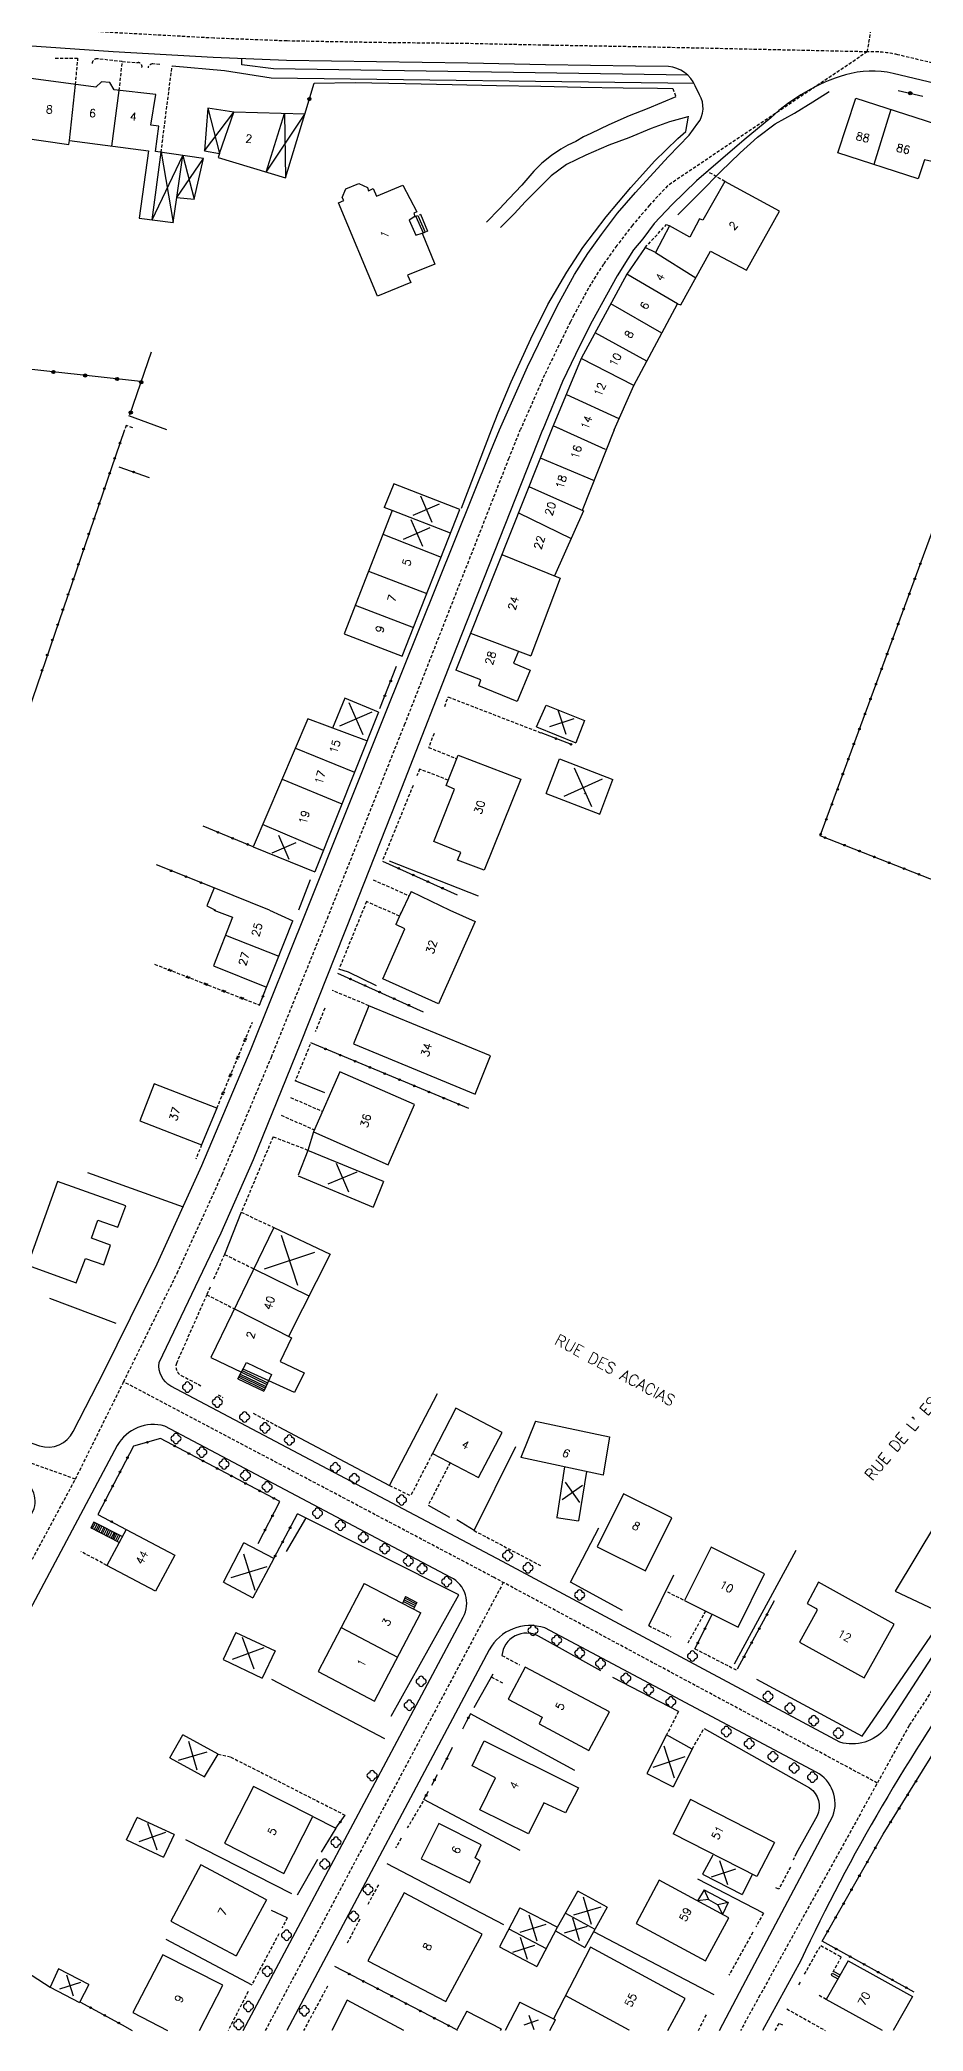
# Model space of a CAD drawing. Header units: millimetres. Extents: x 112998 to 114000, y 125000 to 126000.
# Drawn here: x 113638.1 to 113775.9, y 124999.9 to 125310.9 of the extents above; entities that cross this region are included whole.
import ezdxf
from ezdxf.enums import TextEntityAlignment as Align

# ---------------------------------------------------------------- set-up
doc = ezdxf.new("R2010")
doc.units = ezdxf.units.MM
doc.linetypes.add('DASHED', pattern=[0.75, 0.5, -0.25])
doc.layers.get('0').update_dxf_attribs({"linetype": 'CONTINUOUS'})
for name, color, linetype in [('W0001', 6, 'DASHED'), ('W0008', 7, 'CONTINUOUS'), ('W0100', 7, 'CONTINUOUS'), ('W0112', 1, 'DASHED'), ('W0300', 7, 'CONTINUOUS'), ('W0310', 3, 'CONTINUOUS'), ('W0322', 7, 'CONTINUOUS'), ('W0989', 7, 'CONTINUOUS'), ('W0991', 7, 'CONTINUOUS')]:
    doc.layers.add(name, color=color, linetype=linetype)
doc.styles.get("Standard").update_dxf_attribs({"font": 'romans.shx', "width": 0.85})

# ---------------------------------------------------------------- blocks, each defined once
blk = doc.blocks.new('OH01')
at = {"layer": 'W0322', "color": 0}
for radius in [0.25, 0.15]:
    blk.add_circle((0, 0), radius, dxfattribs=at)
blk = doc.blocks.new('BB06')
for p, q in [((-1, -1), (1, 1)), ((-1, 1), (1, -1))]:
    blk.add_line(p, q)
blk = doc.blocks.new('TP10')
at = {"layer": 'W0300', "color": 0}
for centre, start, end in [((-0.4, 0), 90, 270), ((0, 0.4), 0, 180), ((0.4, 0), 270, 90), ((0, -0.4), 180, 360)]:
    blk.add_arc(centre, 0.4, start, end, dxfattribs=at)
blk = doc.blocks.new('OH02')
at = {"layer": 'W0112', "color": 0}
for p, q in [((-0.5, 0.25), (0.5, 0.25)), ((-0.5, -0.25), (-0.5, 0.25)), ((0.5, 0.25), (0.5, -0.25)), ((0.5, -0.25), (-0.5, -0.25))]:
    blk.add_line(p, q, dxfattribs=at)

msp = doc.modelspace()

# ---------------------------------------------------------------- linework, layer by layer
at = {"layer": 'W0001'}
for points in [[(113767.22, 125309.06), (113769.98, 125324.99), (113773.24, 125334.57), (113784.05, 125360.55), (113795.02, 125386.62), (113805.47, 125411.66), (113814.6, 125435.18), (113822.26, 125456.82), (113824.59, 125464.15), (113833.4, 125488.73), (113835.02, 125493.65), (113836.74, 125499.19), (113836.93, 125500)], [(113767.22, 125309.06), (113736.05, 125288.16), (113733.24, 125285.12), (113730.55, 125281.98), (113728.12, 125278.79), (113726.04, 125275.9), (113724.06, 125272.8), (113721.43, 125267.97), (113720.88, 125266.87), (113719.42, 125263.93), (113716.85, 125258.62), (113713.06, 125250)], [(113592.19, 125000), (113606.64, 125021.97), (113623.63, 125050), (113630.88, 125062.37), (113643.62, 125086.13), (113651.15, 125101.33), (113659.5, 125118.3), (113666.52, 125133.71), (113674.21, 125152.04), (113682.95, 125173.72), (113695, 125203.96), (113711.27, 125245.52), (113713.06, 125250)], [(113643.62, 125086.13), (113565.26, 125114.17)], [(113710.4, 125069.99), (113673.21, 124999.9)]]:
    msp.add_lwpolyline(points, dxfattribs=at)
for points in [[(113969.56, 125254.48), (113945.61, 125262.13), (113936.68, 125265.15), (113925.54, 125268.7), (113915.36, 125271.99), (113901.83, 125276.31), (113888.96, 125280.04), (113870.66, 125285.11), (113858.03, 125288.08), (113844.04, 125291.38), (113823.18, 125296.36), (113799.6, 125302.07), (113786.16, 125305.24), (113771.96, 125308.61, 0.06838), (113767.22, 125309.06), (113731.07, 125309.85), (113717.02, 125310.09), (113704.93, 125310.35), (113690.65, 125310.51), (113676.64, 125310.76), (113665.24, 125311.2), (113648.76, 125312.1), (113627.03, 125313.67)], [(113966.95, 125250, -0.110123), (113966.01, 125247.57), (113956.2, 125232.03), (113947.06, 125219.47), (113930.27, 125200.07), (113924.04, 125193.33), (113919.35, 125188.88), (113900.93, 125172.89, -0.035859), (113892.75, 125166.17), (113871.38, 125150.71, 0.051158), (113866.36, 125147.5), (113848.02, 125133.94), (113839.08, 125127.09, 0.07764), (113807.68, 125096.22), (113785.07, 125065.1), (113773.75, 125047.65), (113750.45, 125005.5), (113747.43, 125000)], [(113768.78, 125038.66), (113708.97, 125070.76), (113651.15, 125101.33, -0.329209)]]:
    msp.add_lwpolyline(points, format="xyb", dxfattribs=at)
at = {"layer": 'W0008'}
for points in [[(113709.83, 125250), (113714.16, 125259.86), (113716.76, 125265.24), (113718.8, 125269.34), (113721.51, 125274.3), (113723.59, 125277.57), (113725.75, 125280.55), (113728.24, 125283.84), (113731.04, 125287.09), (113733.86, 125290.15), (113736.18, 125292.72), (113739.4, 125296.06), (113740.79, 125297.9, 0.307932), (113741.01, 125302.34), (113740.37, 125303.76, 0.269363), (113736.17, 125306.77), (113731.03, 125306.82), (113716.97, 125307.06), (113704.88, 125307.32), (113690.61, 125307.48), (113676.56, 125307.73), (113665.1, 125308.17), (113649.52, 125309.09), (113635.3, 125310.07)], [(113785.47, 125302.31), (113771.27, 125305.68, 0.131268), (113763.8, 125305.46, 0.117159), (113752.15, 125298.75), (113747.99, 125295.3), (113744.29, 125292.16), (113740.56, 125288.9), (113736.78, 125285.2), (113733.95, 125282.23), (113732.18, 125279.88), (113730.72, 125278.13), (113729.82, 125276.73), (113728.17, 125274.07), (113726.52, 125271.08), (113724.26, 125266.99), (113722.33, 125263.21), (113719.65, 125257.55), (113716.6, 125250.07), (113716.57, 125250)], [(113587.94, 125000), (113603.74, 125023.82), (113620.67, 125051.76), (113627.87, 125064.06), (113637.05, 125081.18, 0.432805), (113634.63, 125086.37), (113581.08, 125105.53, 0.219592), (113578.09, 125105.22), (113576.53, 125104.22, -2.51689), (113580.32, 125114.66, 0.329279), (113583.3, 125110.48), (113638.03, 125091.32, 0.36447), (113643.28, 125093.57), (113648.07, 125102.88), (113656.39, 125119.77), (113663.37, 125135.09), (113671.03, 125153.35), (113679.75, 125175), (113691.8, 125205.25), (113708.47, 125246.74), (113709.83, 125250)], [(113782.72, 125066.71), (113770.05, 125047.17, -0.291702), (113762.94, 125045.02), (113710.3, 125073.27), (113658.53, 125100.65, -0.305493), (113656.68, 125104.32), (113666.37, 125124.6), (113671.43, 125136.06), (113678.8, 125154.3), (113687, 125175), (113694.59, 125194.08), (113703.15, 125216.1), (113716.6, 125250.07)], [(113820.73, 125000), (113830.49, 125044.56, -0.037123), (113833.52, 125054.95), (113840.12, 125070.31), (113870.91, 125139.47, 0.766659), (113865.87, 125143.52), (113840.86, 125124.88, 0.075876), (113804.66, 125086), (113784.36, 125058, 0.045572), (113756.86, 125010.95), (113750.84, 125000)], [(113669.8, 125000), (113704.16, 125064.58, 0.4232), (113702.23, 125070.76), (113657.57, 125094.41, 0.347912), (113650.16, 125091.37), (113636.91, 125066.51), (113627.71, 125050.19), (113618.38, 125034.46), (113613.07, 125025.95), (113596.12, 125000)], [(113744.13, 125000), (113747.81, 125006.93), (113761.86, 125033.49, 0.372333), (113759.26, 125040.35), (113716.87, 125062.89, 0.359214), (113708.2, 125059.49), (113676.63, 125000)]]:
    msp.add_lwpolyline(points, format="xyb", dxfattribs=at)
for points in [[(113680.24, 125179.72), (113678.43, 125175)], [(113645.49, 125134.02), (113660.44, 125128.68)], [(113669.51, 125127.82), (113666.89, 125121.24)]]:
    msp.add_lwpolyline(points, dxfattribs=at)
at = {"layer": 'W0100'}
for points in [[(113740.19, 125304.12), (113674.16, 125304.95), (113666.88, 125306.1), (113658.7, 125306.83)], [(113739.2, 125305.4), (113674.54, 125306.4), (113669.57, 125307.02), (113669.6, 125308)], [(113636.31, 125304.93), (113635.05, 125295.7), (113642.58, 125294.6), (113642.69, 125295.21), (113655.02, 125293.61), (113653.56, 125283.07), (113658.88, 125282.43), (113659.46, 125286.3)], [(113662.15, 125286.04), (113663.62, 125292.43), (113656.13, 125293.5), (113656.65, 125297.46), (113655.41, 125297.59), (113656.15, 125302.42), (113649.66, 125303.11), (113648.97, 125304.26), (113647.7, 125304.37), (113646.8, 125303.52), (113636.31, 125304.93)], [(113642.69, 125295.21), (113643.63, 125303.94)], [(113649.29, 125294.35), (113650.46, 125303.02)], [(113737.33, 125302.05), (113732.86, 125300.17), (113730.07, 125299.05), (113726.88, 125297.65), (113724.05, 125296.29), (113722.91, 125295.8), (113721.72, 125295.07), (113720.48, 125294.47), (113719.38, 125293.86), (113717.95, 125292.85), (113716.41, 125291.67), (113715.19, 125290.41), (113713.31, 125288.26), (113711.25, 125286.12), (113709.82, 125284.56), (113707.78, 125282.47)], [(113663.79, 125293.59), (113668.35, 125299.66)], [(113664.27, 125300.27), (113666.09, 125293.16)], [(113666.09, 125293.16), (113668.35, 125299.66)], [(113673.4, 125290.29), (113676.27, 125299.44)], [(113673.4, 125290.29), (113679.42, 125299.35)], [(113676.27, 125299.44), (113676.43, 125289.38)], [(113739.2, 125298.9), (113736.36, 125298.13), (113733.46, 125297.1), (113729.98, 125295.65), (113726.86, 125294.49), (113723.3, 125292.92), (113720.29, 125291.49), (113717.85, 125289.72), (113715.63, 125287.46), (113713.87, 125285.7), (113712.12, 125283.76), (113709.97, 125281.63)], [(113770.88, 125300.07), (113768.24, 125291.49)], [(113655.6, 125282.82), (113656.99, 125293.37)], [(113655.6, 125282.82), (113660.36, 125292.89)], [(113656.99, 125293.37), (113658.88, 125282.43)], [(113659.46, 125286.3), (113660.36, 125292.89)], [(113660.36, 125292.89), (113662.15, 125286.04)], [(113659.46, 125286.3), (113663.62, 125292.43)], [(113727.71, 125250), (113730.8, 125256.95), (113737.58, 125269.72), (113738.09, 125269.54), (113742.75, 125277.92), (113748.36, 125274.95), (113753.51, 125284.2), (113744.99, 125288.81), (113741.56, 125282.77), (113741.04, 125282.98), (113739.52, 125280.13), (113736.36, 125281.87), (113734.16, 125277.7), (113732.54, 125278.48), (113729.68, 125274.32), (113722.54, 125261.14), (113717.91, 125250)], [(113659.46, 125286.3), (113662.15, 125286.04)], [(113696.74, 125283.37), (113697.88, 125280.79)], [(113697.08, 125283.52), (113698.21, 125280.92)], [(113697.5, 125283.7), (113698.59, 125281.06)], [(113734.16, 125277.7), (113740.45, 125273.79)], [(113737.58, 125269.72), (113729.68, 125274.32)], [(113735.13, 125265.1), (113727.17, 125269.68)], [(113732.81, 125260.74), (113724.73, 125265.18)], [(113730.8, 125256.96), (113722.54, 125261.14)], [(113728.47, 125251.72), (113720.32, 125255.51)], [(113717.91, 125250), (113703, 125212.5)], [(113719.59, 125250), (113718.17, 125250.64)], [(113726.35, 125246.94), (113718.17, 125250.64)], [(113727.71, 125250), (113722.72, 125237.44)], [(113716.18, 125245.66), (113724.58, 125242.12)], [(113693.34, 125241.57), (113691.82, 125237.9)], [(113703.62, 125237.58), (113693.34, 125241.57)], [(113714.4, 125241.19), (113722.91, 125237.36)], [(113693.04, 125237.41), (113685.57, 125218.17)], [(113693.04, 125237.41), (113691.82, 125237.9)], [(113702.17, 125233.89), (113693.04, 125237.41)], [(113694.6, 125214.66), (113703.62, 125237.58)], [(113712.76, 125237.05), (113720.98, 125233.03)], [(113722.91, 125237.36), (113718.41, 125227.24)], [(113691.62, 125233.73), (113700.69, 125230.14)], [(113710.18, 125230.56), (113719.3, 125226.88)], [(113689.36, 125227.93), (113698.45, 125224.44)], [(113719.3, 125226.88), (113714.7, 125214.74)], [(113687.3, 125222.62), (113696.37, 125219.15)], [(113685.57, 125218.17), (113694.6, 125214.66)], [(113705.29, 125218.27), (113714.7, 125214.74)], [(113712.8, 125215.45), (113711.98, 125213.59)], [(113706.88, 125210.99), (113703, 125212.5)], [(113711.98, 125213.59), (113714.61, 125212.5)], [(113714.61, 125212.5), (113712.57, 125207.6)], [(113706.56, 125210.04), (113706.88, 125210.99)], [(113712.57, 125207.6), (113706.56, 125210.04)], [(113690.91, 125205.94), (113680.99, 125180.97)], [(113685.65, 125208.1), (113683.72, 125203.45)], [(113690.91, 125205.94), (113685.65, 125208.1)], [(113715.6, 125203.62), (113717.07, 125207.04)], [(113717.07, 125207.04), (113723.08, 125204.63)], [(113679.91, 125204.87), (113671.35, 125184.91)], [(113689.12, 125201.44), (113679.91, 125204.87)], [(113715.6, 125203.62), (113721.73, 125201.15)], [(113723.08, 125204.63), (113721.73, 125201.15)], [(113677.95, 125200.31), (113687.19, 125196.56)], [(113701.51, 125194.49), (113703.36, 125199.22)], [(113703.36, 125199.22), (113713.14, 125195.46)], [(113717.11, 125193.22), (113719.17, 125198.62)], [(113719.17, 125198.62), (113727.52, 125195.43)], [(113675.88, 125195.48), (113685.22, 125191.61)], [(113699.56, 125185.7), (113702.81, 125193.89)], [(113702.81, 125193.89), (113701.51, 125194.49)], [(113713.14, 125195.46), (113707.43, 125181.27)], [(113717.11, 125193.22), (113725.47, 125189.98)], [(113723, 125193.26), (113723.07, 125193.19)], [(113725.47, 125189.98), (113727.52, 125195.43)], [(113682.33, 125184.33), (113672.83, 125188.36)], [(113671.35, 125184.91), (113680.99, 125180.97)], [(113703.77, 125184.02), (113699.56, 125185.7)], [(113703.28, 125182.83), (113703.77, 125184.02)], [(113707.43, 125181.27), (113703.28, 125182.83)], [(113665.27, 125178.46), (113664.15, 125175.68)], [(113673.89, 125175), (113665.27, 125178.46)], [(113696.03, 125177.92), (113694.19, 125174.08)], [(113696.03, 125177.92), (113702.05, 125175)], [(113664.15, 125175.68), (113665.49, 125175)], [(113665.23, 125175), (113668.14, 125173.91)], [(113673.89, 125175), (113677.58, 125173.34)], [(113694.46, 125174.7), (113693.63, 125172.78)], [(113702.05, 125175), (113706.01, 125173.23)], [(113668.14, 125173.91), (113665.16, 125166.28)], [(113673.47, 125162.99), (113677.58, 125173.34)], [(113691.58, 125164.27), (113695.06, 125172.1)], [(113695.06, 125172.1), (113693.63, 125172.78)], [(113706.01, 125173.23), (113700.29, 125160.37)], [(113667.05, 125171.11), (113675.39, 125167.81)], [(113665.16, 125166.28), (113673.47, 125162.99)], [(113700.29, 125160.37), (113691.58, 125164.27)], [(113689.43, 125160.08), (113687, 125154.13)], [(113708.41, 125152.22), (113689.43, 125160.08)], [(113687, 125154.13), (113706.01, 125146.28)], [(113684.89, 125149.73), (113680.8, 125140.37)], [(113696.54, 125144.62), (113684.89, 125149.73)], [(113706.01, 125146.28), (113708.41, 125152.22)], [(113655.93, 125147.86), (113653.68, 125142.07)], [(113665.7, 125144.08), (113655.93, 125147.86)], [(113665.7, 125144.08), (113663.32, 125138.33)], [(113692.42, 125135.24), (113696.54, 125144.62)], [(113653.68, 125142.07), (113663.32, 125138.33)], [(113680.8, 125140.37), (113679.92, 125137.48)], [(113680.8, 125140.37), (113692.42, 125135.24)], [(113679.92, 125137.48), (113678.41, 125133.6)], [(113691.73, 125132.61), (113679.92, 125137.48)], [(113640.82, 125132.62), (113636.16, 125119.55)], [(113651.47, 125128.79), (113640.82, 125132.62)], [(113678.37, 125133.5), (113690.09, 125128.62)], [(113691.73, 125132.61), (113690.09, 125128.62)], [(113650.24, 125125.5), (113651.47, 125128.79)], [(113646.11, 125123.77), (113647.11, 125126.57)], [(113647.11, 125126.57), (113650.24, 125125.5)], [(113674.6, 125125.41), (113664.78, 125105.11)], [(113674.6, 125125.41), (113683.36, 125121.25)], [(113649.11, 125122.66), (113646.11, 125123.77)], [(113648.03, 125119.6), (113649.11, 125122.66)], [(113636.16, 125119.55), (113643.73, 125116.77)], [(113643.73, 125116.77), (113645.17, 125120.6)], [(113645.17, 125120.6), (113648.03, 125119.6)], [(113671.49, 125118.97), (113680.06, 125114.74)], [(113683.36, 125121.25), (113676.87, 125108.43)], [(113668.46, 125112.72), (113677.33, 125108.2)], [(113677.33, 125108.2), (113675.59, 125104.48)], [(113664.78, 125105.11), (113669.53, 125102.83)], [(113668.97, 125101.8), (113670.33, 125104.34)], [(113669.66, 125103.07), (113673.62, 125101.15)], [(113677.83, 125099.64), (113669.78, 125103.3)], [(113670.33, 125104.34), (113674.24, 125102.48)], [(113675.59, 125104.48), (113679.33, 125102.75)], [(113668.97, 125101.8), (113673.02, 125099.85)], [(113669.11, 125102.05), (113673.13, 125100.09)], [(113673.25, 125100.34), (113669.23, 125102.28)], [(113669.36, 125102.51), (113673.36, 125100.6)], [(113669.53, 125102.83), (113673.51, 125100.92)], [(113674.24, 125102.48), (113673.02, 125099.85)], [(113679.33, 125102.75), (113677.83, 125099.64)], [(113715.44, 125095.18), (113713.12, 125089.53)], [(113715.44, 125095.18), (113726.96, 125092.73)], [(113726.96, 125092.73), (113726.01, 125086.75)], [(113726.01, 125086.75), (113713.12, 125089.53)], [(113719.98, 125088.05), (113718.74, 125080.2)], [(113723.38, 125087.32), (113722.13, 125079.62)], [(113729.18, 125083.83), (113725.05, 125075.57)], [(113736.71, 125080.1), (113729.18, 125083.83)], [(113646.52, 125079.41), (113646.05, 125078.5)], [(113650.43, 125076.22), (113646.05, 125078.5)], [(113646.26, 125078.39), (113646.73, 125079.3)], [(113650.93, 125077.15), (113646.52, 125079.41)], [(113646.99, 125079.16), (113646.55, 125078.24)], [(113647.25, 125079.04), (113646.8, 125078.11)], [(113647.49, 125078.91), (113647.02, 125077.99)], [(113647.76, 125078.77), (113647.28, 125077.83)], [(113648.05, 125078.62), (113647.6, 125077.7)], [(113648.28, 125078.5), (113647.82, 125077.57)], [(113648.54, 125078.36), (113648.08, 125077.43)], [(113648.8, 125078.24), (113648.36, 125077.29)], [(113651.54, 125078.27), (113648.51, 125072.66)], [(113649.07, 125078.1), (113648.58, 125077.16)], [(113651.54, 125078.27), (113659.14, 125074.25)], [(113718.73, 125080.16), (113722.13, 125079.62)], [(113732.59, 125071.79), (113736.71, 125080.1)], [(113778.02, 125079.33), (113771.59, 125068.65)], [(113649.36, 125077.95), (113648.9, 125077)], [(113649.65, 125077.81), (113649.15, 125076.88)], [(113649.85, 125077.7), (113649.41, 125076.75)], [(113649.62, 125076.64), (113650.1, 125077.57)], [(113649.86, 125076.51), (113650.34, 125077.45)], [(113650.12, 125076.37), (113650.6, 125077.32)], [(113666.71, 125070.03), (113669.92, 125076.18)], [(113674.59, 125073.73), (113669.92, 125076.18)], [(113725.05, 125075.57), (113732.59, 125071.79)], [(113742.83, 125075.48), (113738.68, 125067.18)], [(113751.16, 125071.36), (113742.83, 125075.48)], [(113656.13, 125068.61), (113648.51, 125072.66)], [(113659.14, 125074.25), (113656.13, 125068.61)], [(113674.59, 125073.73), (113671.33, 125067.58)], [(113666.71, 125070.03), (113671.33, 125067.58)], [(113688.7, 125069.83), (113681.52, 125056.07)], [(113688.7, 125069.83), (113697.51, 125065.23)], [(113747.05, 125062.98), (113751.16, 125071.36)], [(113759.62, 125070.01), (113757.81, 125066.71)], [(113771.4, 125063.48), (113759.62, 125070.01)], [(113695.16, 125067.77), (113694.66, 125066.72)], [(113694.81, 125067.04), (113696.56, 125066.15)], [(113694.93, 125067.29), (113696.68, 125066.41)], [(113695.07, 125067.52), (113696.79, 125066.63)], [(113695.16, 125067.77), (113696.91, 125066.88)], [(113696.91, 125066.88), (113696.41, 125065.83)], [(113738.68, 125067.18), (113747.05, 125062.98)], [(113759.35, 125065.58), (113756.63, 125060.64)], [(113757.81, 125066.71), (113759.25, 125065.91)], [(113771.59, 125068.65), (113779.43, 125064.91)], [(113685.11, 125062.94), (113693.9, 125058.34)], [(113690.31, 125051.46), (113697.51, 125065.23)], [(113766.75, 125055.07), (113771.4, 125063.48)], [(113668.65, 125062.19), (113666.68, 125057.98)], [(113668.65, 125062.19), (113674.82, 125059.29)], [(113756.63, 125060.64), (113766.75, 125055.07)], [(113666.68, 125057.98), (113672.77, 125055.06)], [(113674.82, 125059.29), (113672.77, 125055.06)], [(113713.82, 125056.78), (113711.14, 125051.78)], [(113726.98, 125049.8), (113713.82, 125056.78)], [(113681.52, 125056.07), (113690.31, 125051.46)], [(113711.14, 125051.78), (113716.48, 125048.94)], [(113716.48, 125048.94), (113715.99, 125047.89)], [(113715.99, 125047.89), (113723.78, 125043.74)], [(113723.78, 125043.74), (113726.98, 125049.8)], [(113658.38, 125042.6), (113660.38, 125046.2)], [(113665.89, 125043.19), (113660.38, 125046.2)], [(113705.55, 125041.33), (113707.41, 125045.27)], [(113707.41, 125045.27), (113722.12, 125037.91)], [(113735.88, 125046.18), (113732.81, 125040.16)], [(113739.9, 125043.96), (113735.88, 125046.18)], [(113739.9, 125043.96), (113736.94, 125038.06)], [(113658.38, 125042.6), (113663.75, 125039.61)], [(113663.75, 125039.61), (113665.89, 125043.19)], [(113709.17, 125039.48), (113705.55, 125041.33)], [(113671.42, 125038.12), (113666.87, 125029.25)], [(113680.69, 125033.42), (113671.42, 125038.12)], [(113706.72, 125034.47), (113709.17, 125039.48)], [(113722.12, 125037.91), (113720.11, 125033.99)], [(113732.81, 125040.16), (113736.94, 125038.06)], [(113714.33, 125030.7), (113706.72, 125034.47)], [(113716.75, 125035.59), (113714.33, 125030.7)], [(113720.11, 125033.99), (113716.75, 125035.59)], [(113739.62, 125036.1), (113736.91, 125030.74)], [(113752.73, 125029.37), (113739.62, 125036.1)], [(113651.57, 125029.78), (113653.24, 125033.28)], [(113659.02, 125030.6), (113653.24, 125033.28)], [(113676.13, 125024.53), (113680.69, 125033.42)], [(113700.32, 125032.33), (113697.61, 125026.8)], [(113706.97, 125029.02), (113700.32, 125032.33)], [(113651.57, 125029.78), (113657.38, 125027.08)], [(113659.02, 125030.6), (113657.38, 125027.08)], [(113666.87, 125029.25), (113676.13, 125024.53)], [(113706, 125026.97), (113706.97, 125029.02)], [(113750, 125024.04), (113736.91, 125030.74)], [(113752.73, 125029.37), (113750, 125024.04)], [(113663.18, 125025.86), (113658.53, 125017.1)], [(113673.42, 125020.41), (113663.18, 125025.86)], [(113697.61, 125026.8), (113705.16, 125023.09)], [(113705.16, 125023.09), (113706.79, 125026.47)], [(113706.79, 125026.47), (113706, 125026.97)], [(113743.09, 125027.41), (113741.5, 125024.44)], [(113734.74, 125023.5), (113731.12, 125016.74)], [(113745.61, 125017.59), (113734.74, 125023.5)], [(113741.5, 125024.44), (113747.7, 125021.26)], [(113749.3, 125024.4), (113747.7, 125021.26)], [(113673.42, 125020.41), (113668.73, 125011.68)], [(113694.92, 125021.53), (113689.26, 125010.91)], [(113707.12, 125015.07), (113694.92, 125021.53)], [(113712.99, 125019.15), (113709.82, 125013.09)], [(113712.99, 125019.15), (113718.88, 125016.13)], [(113718.88, 125016.13), (113722.04, 125021.79)], [(113726.61, 125019.29), (113722.04, 125021.79)], [(113726.61, 125019.29), (113723.11, 125012.98)], [(113741.75, 125021.98), (113740.72, 125020.25)], [(113742.44, 125020.45), (113740.72, 125020.25)], [(113741.75, 125021.98), (113745.48, 125020.01)], [(113741.75, 125021.98), (113742.44, 125020.45)], [(113742.44, 125020.45), (113743.9, 125019.66)], [(113745.48, 125020.01), (113743.9, 125019.66)], [(113743.9, 125019.66), (113744.64, 125018.12)], [(113745.48, 125020.01), (113744.64, 125018.12)], [(113658.53, 125017.1), (113668.73, 125011.68)], [(113711.29, 125015.91), (113717.1, 125012.81)], [(113718.82, 125016.1), (113715.62, 125009.99)], [(113720.12, 125018.35), (113724.7, 125015.85)], [(113731.12, 125016.74), (113741.98, 125010.87)], [(113741.98, 125010.87), (113745.61, 125017.59)], [(113701.46, 125004.53), (113707.12, 125015.07)], [(113709.82, 125013.09), (113715.62, 125009.99)], [(113724.02, 125013.01), (113718.24, 125001.81)], [(113718.54, 125015.55), (113723.11, 125012.98)], [(113738.81, 125005), (113724.02, 125013.01)], [(113641, 125009.63), (113639.66, 125006.8)], [(113645.73, 125007.18), (113641, 125009.63)], [(113657.27, 125011.84), (113652.6, 125002.8)], [(113666.62, 125007.07), (113657.27, 125011.84)], [(113689.26, 125010.91), (113701.46, 125004.53)], [(113764.24, 125010.91), (113760.8, 125004.87)], [(113764.24, 125010.91), (113774.26, 125005.34)], [(113639.66, 125006.8), (113644.28, 125004.39)], [(113645.73, 125007.18), (113644.28, 125004.39)], [(113662.98, 125000), (113666.62, 125007.07)], [(113761.57, 125008.65), (113762.62, 125008.06)], [(113761.74, 125008.96), (113762.81, 125008.4)], [(113761.9, 125009.25), (113762.97, 125008.68)], [(113686.02, 125004.74), (113683.63, 125000)], [(113694.89, 125000), (113686.02, 125004.74)], [(113712.96, 125004.41), (113710.71, 125000)], [(113712.96, 125004.41), (113718.55, 125001.66)], [(113720.13, 125005.47), (113730, 125000.11)], [(113736.08, 125000), (113738.81, 125005)], [(113769.57, 125000), (113760.8, 125004.87)], [(113774.26, 125005.34), (113771.27, 125000)], [(113652.6, 125002.8), (113657.99, 125000)], [(113704.7, 125003.04), (113703.15, 125000.09)], [(113704.7, 125003.04), (113710.07, 125000.25)], [(113710.07, 125000.25), (113709.94, 125000)], [(113717.65, 125000), (113718.55, 125001.66)], [(113703.15, 125000.09), (113703.2, 125000)], [(113730, 125000.11), (113729.96, 125000)]]:
    msp.add_lwpolyline(points, dxfattribs=at)
for points in [[(113664.27, 125300.27), (113663.79, 125293.59), (113666.09, 125293.16), (113665.89, 125292.57), (113676.43, 125289.38), (113679.42, 125299.35), (113668.35, 125299.66)], [(113762.64, 125293.3), (113765.41, 125301.84), (113777.86, 125297.82), (113778.97, 125301.36), (113793.61, 125298.02), (113789.4, 125287.89), (113781, 125291.08), (113776.12, 125292.18), (113775.16, 125289.24)], [(113690.76, 125270.9), (113684.7, 125285.5), (113685.51, 125285.82), (113685.27, 125286.3), (113685.81, 125287.67), (113687.83, 125288.48), (113689.23, 125287.86), (113689.37, 125287.36), (113690.1, 125287.72), (113690.61, 125286.53), (113694.73, 125288.23), (113696.93, 125284.09), (113696.42, 125283.89), (113696.62, 125283.32), (113695.71, 125282.77), (113696.76, 125280.41), (113697.74, 125280.73), (113699.71, 125275.91), (113695.47, 125274.19), (113695.97, 125273.01)], [(113699.34, 125090.13), (113706.54, 125086.37), (113710.23, 125093.42), (113702.99, 125097.22)]]:
    msp.add_lwpolyline(points, close=True, dxfattribs=at)
msp.add_arc((113759.18, 125065.71), 0.212, 323.6121, 71.7688, dxfattribs=at)
at = {"layer": 'W0112'}
for points in [[(113640.47, 125308.1), (113644.01, 125308.07)], [(113643.63, 125303.94), (113644.01, 125308.07)], [(113650.46, 125303.02), (113650.93, 125307.53)], [(113656.99, 125293.37), (113658.7, 125306.83)], [(113736.87, 125303.36), (113737.33, 125302.05)], [(113744.99, 125288.81), (113742.26, 125290.38)], [(113696.62, 125283.32), (113697.5, 125283.7)], [(113697.74, 125280.73), (113698.59, 125281.06)], [(113732.54, 125278.48), (113735.89, 125282.11), (113736.36, 125281.87)], [(113652.57, 125250.31), (113651.53, 125250.7), (113651.28, 125250)], [(113701.26, 125206.81), (113701.78, 125208.31), (113716.3, 125202.69)], [(113699.59, 125202.59), (113698.74, 125200.42), (113703.14, 125198.65)], [(113701.82, 125195.3), (113697.35, 125197.03), (113696.92, 125195.97)], [(113696.32, 125194.48), (113691.53, 125182.67)], [(113690.09, 125179.75), (113695.7, 125177.23)], [(113694.19, 125174.08), (113689.05, 125176.33), (113684.76, 125165.78)], [(113655.97, 125166.56), (113672.36, 125160.17)], [(113689.43, 125160.08), (113683.68, 125162.46)], [(113682.54, 125159.67), (113681.06, 125156.02)], [(113665.7, 125144.08), (113671.24, 125157.51)], [(113680.26, 125154.04), (113677.94, 125148.33)], [(113677.2, 125145.74), (113682.2, 125143.56)], [(113675.74, 125142.97), (113680.94, 125140.67)], [(113663.32, 125138.33), (113662.41, 125136.11)], [(113679.92, 125137.48), (113674.46, 125139.58), (113669.51, 125127.82)], [(113669.51, 125127.82), (113674.6, 125125.41)], [(113666.89, 125121.24), (113665.12, 125117.22)], [(113666.89, 125121.24), (113671.49, 125118.97)], [(113664.63, 125116.11), (113664.11, 125114.94)], [(113664.11, 125114.94), (113668.46, 125112.72)], [(113665.88, 125099.32), (113666.64, 125098.89)], [(113671.38, 125096.41), (113675.27, 125094.34)], [(113699.34, 125090.13), (113695.96, 125083.55)], [(113702.1, 125088.69), (113698.68, 125082.06)], [(113692.62, 125085.13), (113695.96, 125083.55)], [(113705.84, 125078.1), (113716.37, 125072.55)], [(113648.51, 125072.66), (113644.48, 125074.81)], [(113736.01, 125068.52), (113738.68, 125067.18)], [(113733.1, 125063.25), (113736.53, 125061.51)], [(113741.97, 125065.52), (113739.14, 125060.38)], [(113740.32, 125059.64), (113746.86, 125056.27)], [(113710.18, 125058.59), (113712.94, 125057.1)], [(113708.52, 125055.23), (113710.45, 125054.22)], [(113737.73, 125049.82), (113735.88, 125046.18)], [(113739.9, 125043.96), (113741.73, 125047.19)], [(113665.89, 125043.19), (113667.87, 125042.72), (113685.71, 125033.64)], [(113697.9, 125035.84), (113695.42, 125031.64)], [(113694.47, 125030.03), (113693.59, 125028.53)], [(113755.23, 125025.53), (113753.4, 125022.1), (113752.91, 125022.3)], [(113756.1, 125027.64), (113755.64, 125026.63)], [(113690.91, 125022.76), (113689.26, 125019.71)], [(113676.69, 125017.6), (113675.85, 125016.02)], [(113688, 125017.39), (113686, 125013.56)], [(113751.02, 125018.33), (113749.83, 125016.18)], [(113675.38, 125015.12), (113671.13, 125007.14)], [(113749.36, 125015.34), (113745.63, 125008.65)], [(113757.41, 125008.8), (113759.96, 125013.29), (113763.16, 125011.51), (113761.57, 125008.65)], [(113682.97, 125006.94), (113679.24, 125000)], [(113756.73, 125007.56), (113756.38, 125006.99)], [(113670.57, 125006.08), (113667.46, 125000)], [(113754.65, 125003.39), (113760.65, 125000)], [(113760.8, 125004.87), (113759.59, 125005.54)], [(113740.87, 125000), (113742.17, 125002.6)], [(113754.05, 125000.84), (113753.41, 125001.1), (113752.79, 125000)]]:
    msp.add_lwpolyline(points, dxfattribs=at)
for points in [[(113650.93, 125307.53), (113647.1, 125307.97, 0.423466), (113646.22, 125307.25, 0.282283)], [(113650.93, 125307.53), (113653.43, 125307.39, -0.46296), (113654, 125306.63, -0.00918)], [(113656.8, 125307.1), (113655.71, 125307.17, 0.378908), (113654.96, 125306.58, 0.7589)], [(113664.11, 125114.94), (113659.44, 125104.32, 0.396097), (113660.12, 125102.34), (113663.42, 125100.61)]]:
    msp.add_lwpolyline(points, format="xyb", dxfattribs=at)
at = {"layer": 'W0310'}
for points in [[(113680.89, 125304.18), (113687.28, 125304.29), (113695.13, 125304.13), (113702.43, 125303.97), (113709.32, 125303.8), (113716.27, 125303.72), (113722.5, 125303.55), (113729.13, 125303.45), (113734.47, 125303.38), (113736.87, 125303.36)], [(113737.65, 125283.62), (113741.12, 125287.08), (113744.33, 125290.32), (113747.35, 125293.28), (113750.1, 125295.75), (113752.83, 125297.81), (113755.88, 125299.51), (113758.72, 125301.24), (113761.27, 125302.87)], [(113708.55, 125250), (113709.6, 125252.67), (113711.63, 125257.52), (113714.72, 125264.22), (113717.38, 125269.6), (113720.33, 125274.64), (113722.81, 125278.49), (113726.44, 125283.31), (113730.33, 125287.89), (113733.99, 125292.01), (113737.63, 125295.52), (113738.9, 125296.63), (113739.31, 125299.04)], [(113651.89, 125252.25), (113657.85, 125250.09)], [(113703.89, 125237.77), (113708.55, 125250)], [(113706.51, 125177.16), (113692.64, 125182.65)], [(113690.63, 125163.18), (113686.24, 125165.29), (113684.76, 125165.78)], [(113682.57, 125146.47), (113677.94, 125148.33)], [(113639.57, 125114.41), (113649.91, 125110.49)], [(113675.27, 125094.34), (113692.62, 125085.13), (113700.14, 125099.5)], [(113705.84, 125078.1), (113712.37, 125091.25)], [(113698.68, 125082.06), (113702.01, 125080.19)], [(113676.57, 125074.85), (113679.59, 125079.98)], [(113692.91, 125049.08), (113703.46, 125068.06), (113678.3, 125080.73)], [(113705.84, 125078.1), (113703.15, 125079.77)], [(113729.01, 125065.61), (113720.88, 125070.03), (113725.34, 125078.52)], [(113746.47, 125057.3), (113756.11, 125075.03)], [(113733.1, 125063.25), (113737.04, 125071.18)], [(113749.91, 125054.87), (113766.43, 125045.99), (113779.43, 125064.91)], [(113691.9, 125045.58), (113674.26, 125054.81)], [(113708.77, 125055.64), (113705.79, 125050.4)], [(113737.73, 125049.82), (113727.52, 125055.16)], [(113721.58, 125040.61), (113705.26, 125049.45)], [(113713.05, 125028.13), (113698.02, 125036.07)], [(113680.69, 125033.42), (113684.28, 125031.59), (113682, 125027.85)], [(113759.37, 125033.53), (113756.1, 125027.64)], [(113660.8, 125029.86), (113677.37, 125021.39)], [(113678.3, 125021.22), (113681.45, 125026.79)], [(113710.48, 125016.5), (113692.27, 125026.05)], [(113751.02, 125018.33), (113740.75, 125023.64)], [(113676.69, 125017.6), (113674.24, 125018.77)], [(113657.73, 125014.29), (113671.13, 125007.14)], [(113724.49, 125015.48), (113743.24, 125005.62)]]:
    msp.add_lwpolyline(points, dxfattribs=at)
for points in [[(113725.63, 125056.16), (113715.9, 125061.58, 0.538927), (113710.18, 125058.59, 1.38063)], [(113741.73, 125047.19), (113758.2, 125037.9, -0.380466), (113759.37, 125033.53)]]:
    msp.add_lwpolyline(points, format="xyb", dxfattribs=at)
at = {"layer": 'W0322'}
for points in [[(113653.78, 125257.56), (113605.15, 125262.92), (113610.24, 125307.38)], [(113679.42, 125299.35), (113680.89, 125304.18)], [(113772.03, 125303.02), (113775.9, 125302.15)], [(113652.13, 125252.35), (113655.51, 125262.19)], [(113651.27, 125250), (113628.68, 125184.09)], [(113759.84, 125186.61), (113783.2, 125250)], [(113650.4, 125244.25), (113655.11, 125242.6)], [(113691.13, 125206.5), (113693.76, 125213.11)], [(113721.06, 125200.85), (113716.3, 125202.69)], [(113671.35, 125184.91), (113663.54, 125188.1)], [(113761.33, 125186.06), (113759.84, 125186.61)], [(113816.25, 125164.49), (113761.33, 125186.06)], [(113665.27, 125178.46), (113656.25, 125182.08)], [(113691.53, 125182.67), (113703.19, 125177.4)], [(113684.51, 125165.16), (113697.92, 125159.12)], [(113672.36, 125160.17), (113673.47, 125162.99)], [(113705.01, 125144.01), (113680.35, 125154.27)], [(113652.67, 125091.26), (113647.14, 125080.6)], [(113656.91, 125092.46), (113652.67, 125091.26)], [(113675.55, 125082.61), (113656.91, 125092.46)], [(113672.12, 125076.09), (113675.55, 125082.61)], [(113647.14, 125080.6), (113651.54, 125078.27)], [(113674.59, 125073.73), (113678.3, 125080.73)], [(113746.98, 125056.49), (113752.73, 125067.17)], [(113740.32, 125059.64), (113743.02, 125065)], [(113704.63, 125048.2), (113704.06, 125047.06)], [(113705.26, 125049.45), (113704.63, 125048.2)], [(113769.71, 125030.69), (113780.1, 125047.43)], [(113700.78, 125040.76), (113702.5, 125044.25)], [(113700.08, 125039.95), (113699.2, 125038.3)], [(113698.02, 125036.07), (113698.73, 125037.4)], [(113684.28, 125031.59), (113685.71, 125033.64)], [(113760.16, 125013.96), (113769.71, 125030.69)], [(113774.55, 125006.01), (113760.16, 125013.96)], [(113633.02, 125011.08), (113639.66, 125006.8)], [(113703.15, 125000.09), (113684.13, 125009.98)], [(113644.32, 125004.47), (113650.92, 125000.91), (113652.48, 125000)]]:
    msp.add_lwpolyline(points, dxfattribs=at)

# ---------------------------------------------------------------- block references
at = {"layer": 'W0100'}
for p, xscale, yscale, zscale, rotation in [((113698.41, 125237.59), 1.583596378478905, 1.583596378478905, 1.583596378478905, 68.50325486386042), ((113696.91, 125233.88), 1.616018428212138, 1.616018428212138, 1.616018428212138, 68.50373550071937), ((113687.42, 125204.88), 1.939488000682406, 1.939488000682406, 1.939488000682406, 68.32928824291501), ((113719.57, 125204.33), 1.426312192281255, 1.426312192281254, 1.426312192281254, 62.9662510754688), ((113722.89, 125194.16), 2.328471094552415, 2.328471094552415, 2.328471094552415, 69.34890761063784), ((113676.19, 125184.77), 1.446676184757555, 1.446676184757555, 1.446676184757555, 68.32920743998397), ((113685.33, 125133.19), 1.724283082424702, 1.724283082424702, 1.724283082424702, 67.73934268917405), ((113677.05, 125120.27), 2.918101949716002, 2.918101949716002, 2.918101949716002, 63.13459221930144), ((113721.16, 125084.05), 1.377417983607461, 1.377417983607461, 1.377417983607461, 350.2898549394164), ((113670.73, 125071.63), 2.090201643142031, 2.090201643142031, 2.090201643142031, 332.0967374485618), ((113670.61, 125058.92), 1.85632376371062, 1.856323763710621, 1.856323763710621, 64.99471569030291), ((113661.96, 125042.89), 1.649470120298277, 1.649470120298277, 1.649470120298277, 60.98179983280965), ((113736.29, 125041.97), 1.852292257324355, 1.852292257324355, 1.852292257324355, 332.9881857555793), ((113655.64, 125030.25), 1.550660685836714, 1.550660685836714, 1.550660685836714, 64.42567333070869), ((113744.81, 125024.64), 1.408278393969037, 1.408278393969037, 1.408278393969037, 63.07095822403833), ((113723.56, 125018.7), 1.573064810503132, 1.573064810503132, 1.573064810503132, 60.9950196425933), ((113715.06, 125015.98), 1.506608539091433, 1.506608539091433, 1.506608539091433, 61.76434738341676), ((113721.76, 125015.78), 1.312763958148221, 1.312763958148221, 1.312763958148221, 60.99576363163503), ((113713.63, 125012.79), 1.272804685937717, 1.272804685937717, 1.272804685937717, 62.28735371737813), ((113642.82, 125007.03), 1.220102022114689, 1.220102022114689, 1.220102022114689, 62.53631626698657), ((113714.77, 125001.3), 0.838784296581632, 0.838784296581632, 0.838784296581632, 333.852647379091)]:
    msp.add_blockref('BB06', p, dxfattribs=dict(at, xscale=xscale, yscale=yscale, zscale=zscale, rotation=rotation))
at = {"layer": 'W0112', "xscale": 0.5, "yscale": 0.5}
for p, rotation in [((113658.38, 125165.62), 338.6917674063704), ((113661.18, 125164.53), 338.6917674063704), ((113663.97, 125163.44), 338.6917674063704), ((113666.77, 125162.35), 338.6917674063704), ((113669.56, 125161.26), 338.6917674063704), ((113670.1, 125154.73), 67.57287665865049), ((113668.95, 125151.96), 67.57287665865049), ((113666.66, 125146.41), 67.57287665865049), ((113667.81, 125149.19), 67.57287665865049)]:
    msp.add_blockref('OH02', p, dxfattribs=dict(at, rotation=rotation))
at = {"layer": 'W0300'}
for p in [(113661.11, 125100.5), (113665.77, 125098.16), (113670.02, 125095.83), (113673.2, 125094.13), (113659.31, 125092.47), (113663.34, 125090.34), (113677.02, 125092.23), (113666.82, 125088.48), (113670.16, 125086.72), (113684.18, 125087.91), (113673.54, 125084.92), (113687.15, 125086.21), (113681.4, 125080.81), (113694.52, 125082.88), (113684.98, 125078.92), (113688.56, 125077.03), (113691.89, 125075.26), (113711.07, 125074.19), (113695.59, 125073.33), (113697.73, 125072.14), (113714.26, 125072.28), (113701.56, 125070.12), (113722.32, 125068.03), (113715.04, 125062.5), (113718.74, 125060.96), (113722.33, 125058.97), (113725.58, 125057.32), (113739.93, 125058.49), (113697.58, 125054.54), (113729.53, 125055.02), (113733.1, 125053.23), (113695.72, 125050.81), (113736.55, 125051.33), (113751.72, 125052.18), (113755.13, 125050.36), (113745.22, 125046.7), (113758.85, 125048.4), (113762.7, 125046.45), (113748.79, 125044.8), (113752.48, 125042.78), (113755.8, 125041), (113689.93, 125039.82), (113758.66, 125039.57), (113684.28, 125029.41), (113682.54, 125026.01), (113689.28, 125022.03), (113687.03, 125017.84), (113676.57, 125014.89), (113673.57, 125009.26), (113670.63, 125003.76), (113679.34, 125003.09), (113669.1, 125000.94)]:
    msp.add_blockref('TP10', p, dxfattribs=at)
at = {"layer": 'W0322'}
for p, rotation in [((113680.13, 125301.7), 72.99230617037203), ((113773.91, 125302.6), 347.3015940832147), ((113640.18, 125259.06), 173.7059868485983), ((113645.15, 125258.51), 173.7059868485983), ((113650.12, 125257.96), 173.7059868485983), ((113653.89, 125257.46), 71.0347836666914), ((113652.26, 125252.73), 71.0347836666914)]:
    msp.add_blockref('OH01', p, dxfattribs=dict(at, rotation=rotation))
at = {"layer": 'W0322', "yscale": 0.5}
for p, xscale, rotation in [((113650.57, 125247.95), 0.4999999999999999, 251.0829192204847), ((113648.95, 125243.22), 0.4999999999999999, 251.0829192204847), ((113649.76, 125245.58), 0.4999999999999999, 251.0829192204847), ((113652.7, 125243.45), 0.5, 340.7498765568768), ((113648.14, 125240.85), 0.4999999999999999, 251.0829192204847), ((113647.32, 125238.49), 0.4999999999999999, 251.0829192204847), ((113645.7, 125233.76), 0.4999999999999999, 251.0829192204847), ((113646.51, 125236.12), 0.4999999999999999, 251.0829192204847), ((113644.89, 125231.39), 0.4999999999999999, 251.0829192204847), ((113644.08, 125229.03), 0.4999999999999999, 251.0829192204847), ((113775.49, 125229.09), 0.5, 69.2794859089531), ((113642.46, 125224.3), 0.4999999999999999, 251.0829192204847), ((113643.27, 125226.66), 0.4999999999999999, 251.0829192204847), ((113773.77, 125224.4), 0.5, 69.2794859089531), ((113774.63, 125226.75), 0.5, 69.2794859089531), ((113641.65, 125221.93), 0.4999999999999999, 251.0829192204847), ((113772.9, 125222.05), 0.5, 69.2794859089531), ((113640.84, 125219.57), 0.4999999999999999, 251.0829192204847), ((113772.04, 125219.71), 0.5, 69.2794859089531), ((113639.22, 125214.84), 0.4999999999999999, 251.0829192204847), ((113640.03, 125217.2), 0.4999999999999999, 251.0829192204847), ((113770.31, 125215.02), 0.5, 69.2794859089531), ((113771.17, 125217.36), 0.5, 69.2794859089531), ((113638.41, 125212.47), 0.4999999999999999, 251.0829192204847), ((113769.45, 125212.67), 0.5, 69.2794859089531), ((113692.84, 125210.79), 0.5, 68.32909728903594), ((113768.58, 125210.32), 0.5, 69.2794859089531), ((113691.92, 125208.47), 0.5, 68.32909728903594), ((113766.85, 125205.63), 0.5, 69.2794859089531), ((113767.72, 125207.98), 0.5, 69.2794859089531), ((113765.99, 125203.29), 0.5, 69.2794859089531), ((113718.63, 125201.79), 0.5, 158.8386823273587), ((113720.96, 125200.89), 0.5, 158.8386823273587), ((113765.12, 125200.94), 0.5, 69.2794859089531), ((113763.4, 125196.25), 0.5, 69.2794859089531), ((113764.26, 125198.6), 0.5, 69.2794859089531), ((113762.6, 125193.88), 0.5, 69.2794859089531), ((113761.71, 125191.54), 0.5, 69.2794859089531), ((113665.86, 125187.15), 0.5, 157.7806178175389), ((113759.94, 125186.87), 0.5, 69.2794859089531), ((113760.83, 125189.2), 0.5, 69.2794859089531), ((113668.17, 125186.21), 0.5, 157.7806178175389), ((113670.49, 125185.26), 0.5, 157.7806178175389), ((113760.61, 125186.33), 0.5, 159.7804990823066), ((113763.66, 125185.15), 0.4999999999999999, 158.5583487846621), ((113765.99, 125184.23), 0.4999999999999999, 158.5583487846621), ((113658.57, 125181.15), 0.5, 158.1373979351847), ((113694.08, 125181.52), 0.5, 335.6836978375561), ((113696.35, 125180.49), 0.5, 335.6836978375561), ((113768.31, 125183.32), 0.4999999999999999, 158.5583487846621), ((113770.64, 125182.4), 0.4999999999999999, 158.5583487846621), ((113772.97, 125181.49), 0.4999999999999999, 158.5583487846621), ((113775.29, 125180.58), 0.4999999999999999, 158.5583487846621), ((113660.89, 125180.22), 0.5, 158.1373979351847), ((113663.21, 125179.29), 0.5, 158.1373979351847), ((113698.63, 125179.46), 0.5, 335.6836978375561), ((113700.91, 125178.43), 0.5, 335.6836978375561), ((113686.53, 125164.25), 0.5, 335.7636048738241), ((113688.81, 125163.23), 0.5, 335.7636048738241), ((113691.09, 125162.2), 0.5, 335.7636048738241), ((113672.9, 125161.54), 0.5, 68.36157266609686), ((113693.37, 125161.17), 0.5, 335.7636048738241), ((113695.65, 125160.15), 0.5, 335.7636048738241), ((113682.66, 125153.31), 0.5, 157.4004516581346), ((113684.97, 125152.35), 0.5, 157.4004516581346), ((113687.28, 125151.39), 0.5, 157.4004516581346), ((113689.59, 125150.43), 0.5, 157.4004516581346), ((113691.89, 125149.47), 0.5, 157.4004516581346), ((113694.2, 125148.51), 0.5, 157.4004516581346), ((113696.51, 125147.55), 0.5, 157.4004516581346), ((113698.82, 125146.59), 0.5, 157.4004516581346), ((113701.13, 125145.63), 0.5, 157.4004516581346), ((113703.43, 125144.67), 0.5, 157.4004516581346), ((113654.85, 125091.88), 0.5, 195.7786105417471), ((113659.12, 125091.29), 0.5, 152.1484497190608), ((113650.59, 125087.26), 0.4999999999999997, 242.5656321203861), ((113651.74, 125089.48), 0.4999999999999997, 242.5656321203861), ((113661.33, 125090.13), 0.5, 152.1484497190608), ((113663.54, 125088.96), 0.5, 152.1484497190608), ((113665.75, 125087.79), 0.5, 152.1484497190608), ((113649.44, 125085.04), 0.4999999999999997, 242.5656321203861), ((113667.96, 125086.62), 0.5, 152.1484497190608), ((113670.17, 125085.45), 0.5, 152.1484497190608), ((113672.38, 125084.29), 0.5, 152.1484497190608), ((113648.29, 125082.82), 0.4999999999999997, 242.5656321203861), ((113674.59, 125083.12), 0.5, 152.1484497190608), ((113649.28, 125079.47), 0.5, 332.127456055614), ((113673.22, 125078.19), 0.4999999999999997, 62.3008580498239), ((113674.39, 125080.4), 0.4999999999999997, 62.3008580498239), ((113677.13, 125078.53), 0.5, 62.0637698504672), ((113675.96, 125076.32), 0.5, 62.0637698504672), ((113674.79, 125074.11), 0.5, 62.0637698504672), ((113741.89, 125062.77), 0.5, 63.3312235740828), ((113750.36, 125062.77), 0.5, 61.682877800973), ((113751.55, 125064.97), 0.5, 61.682877800973), ((113740.77, 125060.53), 0.5, 63.3312235740828), ((113749.17, 125060.57), 0.5, 61.682877800973), ((113747.99, 125058.37), 0.5, 61.682877800973), ((113704.95, 125048.84), 0.5, 243.291826720062), ((113701.62, 125042.46), 0.5, 63.70002742110415), ((113699.66, 125039.15), 0.5, 242.0022784952732), ((113774.83, 125038.94), 0.5, 58.18306580931877), ((113698.36, 125036.72), 0.5, 62.00235992884702), ((113772.19, 125034.69), 0.5, 58.18306580931877), ((113773.51, 125036.81), 0.5, 58.18306580931877), ((113684.98, 125032.58), 0.5, 55.11868183280576), ((113770.87, 125032.56), 0.5, 58.18306580931877), ((113768.47, 125028.52), 0.5, 60.29847254951633), ((113767.23, 125026.34), 0.5, 60.29847254951633), ((113764.75, 125022), 0.5, 60.29847254951633), ((113765.99, 125024.17), 0.5, 60.29847254951633), ((113763.52, 125019.83), 0.5, 60.29847254951633), ((113762.28, 125017.66), 0.5, 60.29847254951633), ((113761.04, 125015.49), 0.5, 60.29847254951633), ((113762.35, 125012.75), 0.5, 151.1046874847595), ((113764.54, 125011.54), 0.5, 151.1046874847595), ((113766.73, 125010.33), 0.5, 151.1046874847595), ((113686.35, 125008.82), 0.5, 152.5352380941183), ((113688.57, 125007.67), 0.5, 152.5352380941183), ((113690.78, 125006.52), 0.5, 152.5352380941183), ((113768.92, 125009.12), 0.5, 151.1046874847595), ((113771.11, 125007.92), 0.5, 151.1046874847595), ((113773.3, 125006.71), 0.5, 151.1046874847595), ((113646, 125003.56), 0.5, 331.6344448050448), ((113693, 125005.36), 0.5, 152.5352380941183), ((113695.22, 125004.21), 0.5, 152.5352380941183), ((113648.2, 125002.38), 0.5, 331.6344448050448), ((113650.4, 125001.19), 0.5, 331.6344448050448), ((113697.44, 125003.06), 0.5, 152.5352380941183), ((113699.66, 125001.91), 0.5, 152.5352380941183), ((113701.87, 125000.75), 0.5, 152.5352380941183)]:
    msp.add_blockref('OH01', p, dxfattribs=dict(at, xscale=xscale, rotation=rotation))

# ---------------------------------------------------------------- texts
at = {"layer": 'W0989'}
for s, rotation, p in [('RUE DES ACACIAS', 331.7113, (113727.85, 125103.15)), ("RUE DE L' ESPINETTE", 49.6716, (113775.48, 125095.96))]:
    msp.add_text(s, height=1.75, rotation=rotation, dxfattribs=at).set_placement(p, align=Align.MIDDLE)
at = {"layer": 'W0991'}
for s, rotation, p in [('8', 355.1963, (113639.56, 125300.06)), ('6', 355.1963, (113646.29, 125299.49)), ('4', 355.1963, (113652.66, 125298.95)), ('2', 355.1963, (113670.69, 125295.51)), ('88', 346.6793, (113766.52, 125295.73)), ('86', 346.6793, (113772.82, 125293.9)), ('1', 63.5678, (113691.89, 125280.54)), ('2', 47.0208, (113746.31, 125281.92)), ('4', 61.5616, (113734.87, 125273.87)), ('6', 61.5616, (113732.46, 125269.42)), ('8', 61.5616, (113730.04, 125264.95)), ('10', 61.5616, (113727.89, 125260.98)), ('12', 68.0929, (113725.47, 125256.34)), ('14', 68.0929, (113723.4, 125251.19)), ('16', 73.4687, (113721.78, 125246.57)), ('18', 73.4687, (113719.45, 125241.91)), ('20', 73.4687, (113717.74, 125237.71)), ('22', 73.4687, (113716.03, 125232.43)), ('5', 73.4687, (113695.34, 125229.32)), ('7', 73.4687, (113693.01, 125223.72)), ('24', 73.4687, (113711.98, 125222.94)), ('9', 73.4687, (113691.14, 125218.9)), ('28', 73.4687, (113708.41, 125214.39)), ('15', 73.4687, (113684.14, 125200.56)), ('17', 73.4687, (113681.81, 125195.74)), ('19', 73.4687, (113679.32, 125189.52)), ('30', 73.4687, (113706.7, 125191.08)), ('25', 73.4687, (113671.96, 125171.96)), ('27', 73.4687, (113669.94, 125167.4)), ('32', 73.4687, (113699.2, 125169.25)), ('34', 73.4687, (113698.41, 125153.18)), ('37', 73.4687, (113659.13, 125143.16)), ('36', 73.4687, (113688.92, 125142.11)), ('40', 73.4687, (113673.89, 125113.65)), ('2', 73.4687, (113670.99, 125108.65)), ('4', 331.1596, (113704.5, 125091.46)), ('6', 331.1596, (113720.22, 125090.18)), ('8', 331.1596, (113731.14, 125078.79)), ('44', 62.8626, (113654, 125073.89)), ('10', 331.1596, (113745.26, 125069.33)), ('3', 62.8626, (113692.18, 125063.79)), ('12', 331.1596, (113763.66, 125061.66)), ('1', 62.8626, (113688.28, 125057.43)), ('5', 62.8626, (113719.27, 125050.66)), ('4', 62.8626, (113712.09, 125038.3)), ('5', 62.8626, (113674.33, 125031.11)), ('51', 62.8626, (113743.86, 125030.91)), ('6', 62.8626, (113703.05, 125028.2)), ('7', 62.8626, (113666.59, 125018.53)), ('59', 62.8626, (113738.83, 125018.14)), ('8', 62.8626, (113698.54, 125013.11)), ('9', 62.8626, (113659.81, 125004.98)), ('55', 62.8626, (113730.31, 125004.78)), ('70', 62.8626, (113766.72, 125004.98))]:
    msp.add_text(s, height=1.25, rotation=rotation, dxfattribs=at).set_placement(p, align=Align.MIDDLE)

doc.saveas('drawing.dxf')
